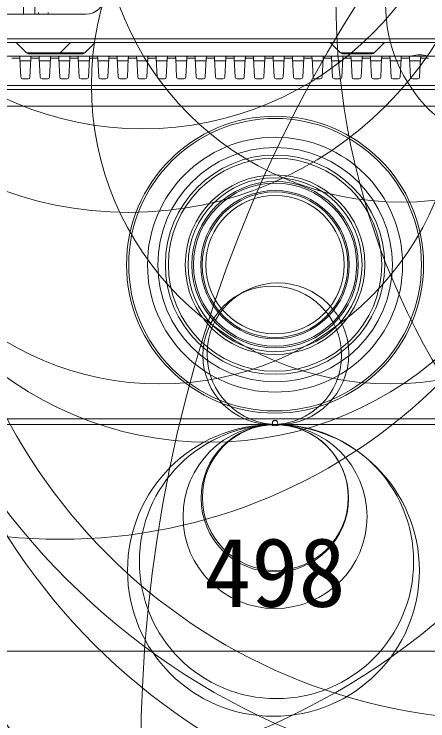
# Model space of a CAD drawing. Units: millimetres, scale not verified. Extents: x -578 to 632, y -295 to 323.
# Drawn here: x -31.83 to -20.9, y -1.48 to 17.22 of the extents above; entities that cross this region are included whole.
import ezdxf
from ezdxf.enums import TextEntityAlignment as Align

# ---------------------------------------------------------------- set-up
doc = ezdxf.new("R2010")
doc.units = ezdxf.units.MM
doc.header["$LTSCALE"] = 0.125
doc.layers.add('0-5_SUNPO', color=7, linetype='Continuous', lineweight=20)
doc.layers.add('0-6_GAIKEI', color=1, linetype='Continuous', lineweight=18)
doc.styles.add('ＭＳ ゴシック', font='')
doc.styles.get('ＭＳ ゴシック').set_extended_font_data('MS Gothic')

# ---------------------------------------------------------------- blocks, each defined once
blk = doc.blocks.new('D1')
at = {"layer": '0-5_SUNPO'}
blk.add_line((29.6166, 61.8646), (49.5166, 61.8646), dxfattribs=at)
at = {"layer": '0-5_SUNPO', "style": 'ＭＳ ゴシック'}
blk.add_text('498', height=1.833, dxfattribs=at).set_placement((37.6916, 62.4896), align=Align.BOTTOM_LEFT)

msp = doc.modelspace()

# ---------------------------------------------------------------- linework, layer by layer
at = {"layer": '0-6_GAIKEI', "color": 7}
for p, q in [((-31.584, 17.2147), (-31.584, 18.6147)), ((-31.284, 18.6147), (-31.284, 17.2147)), ((-29.934, 17.2147), (-35.834, 17.2147)), ((-31.184, 17.2147), (-31.184, 17.2647)), ((-30.934, 17.2647), (-30.934, 17.2147)), ((-36.234, 16.5647), (-17.534, 16.5647)), ((-17.534, 16.4647), (-36.234, 16.4647)), ((-31.7754, 16.4647), (-31.5047, 16.194)), ((-30.6133, 16.194), (-30.3426, 16.4647)), ((-29.9633, 16.194), (-29.6926, 16.4647)), ((-23.4754, 16.4647), (-23.2047, 16.194)), ((-22.3133, 16.194), (-22.0426, 16.4647)), ((-32.5137, 16.1047), (-20.2543, 16.1047)), ((-30.684, 16.1647), (-31.434, 16.1647)), ((-30.034, 16.1647), (-30.684, 16.1647)), ((-23.134, 16.1647), (-22.384, 16.1647)), ((-13.9834, 15.3319), (-35.8845, 15.3319)), ((-36.0243, 6.3647), (-13.8437, 6.3647))]:
    msp.add_line(p, q, dxfattribs=at)
at = {"layer": '0-6_GAIKEI'}
for p, q in [((-31.6832, 16.0905), (-31.6807, 16.0423)), ((-31.5047, 16.194), (-29.9633, 16.194)), ((-31.3872, 16.0423), (-31.3847, 16.0905)), ((-31.1682, 16.0905), (-31.1657, 16.0423)), ((-30.8722, 16.0423), (-30.8697, 16.0905)), ((-30.6532, 16.0905), (-30.6507, 16.0423)), ((-30.3572, 16.0423), (-30.3547, 16.0905)), ((-30.1382, 16.0905), (-30.1357, 16.0423)), ((-29.8422, 16.0423), (-29.8397, 16.0905)), ((-29.6232, 16.0905), (-29.6207, 16.0423)), ((-29.3272, 16.0423), (-29.3247, 16.0905)), ((-29.1082, 16.0905), (-29.1057, 16.0423)), ((-28.8122, 16.0423), (-28.8097, 16.0905)), ((-28.5932, 16.0905), (-28.5907, 16.0423)), ((-28.2972, 16.0423), (-28.2947, 16.0905)), ((-28.0782, 16.0905), (-28.0757, 16.0423)), ((-27.7822, 16.0423), (-27.7797, 16.0905)), ((-27.5632, 16.0905), (-27.5607, 16.0423)), ((-27.2672, 16.0423), (-27.2647, 16.0905)), ((-27.0482, 16.0905), (-27.0457, 16.0423)), ((-26.7522, 16.0423), (-26.7497, 16.0905)), ((-26.5332, 16.0905), (-26.5307, 16.0423)), ((-26.2372, 16.0423), (-26.2347, 16.0905)), ((-26.0182, 16.0905), (-26.0157, 16.0423)), ((-25.7222, 16.0423), (-25.7197, 16.0905)), ((-25.5032, 16.0905), (-25.5007, 16.0423)), ((-25.2072, 16.0423), (-25.2047, 16.0905)), ((-24.9882, 16.0905), (-24.9857, 16.0423)), ((-24.6922, 16.0423), (-24.6897, 16.0905)), ((-24.4732, 16.0905), (-24.4707, 16.0423)), ((-24.1772, 16.0423), (-24.1747, 16.0905)), ((-23.9582, 16.0905), (-23.9557, 16.0423)), ((-23.6622, 16.0423), (-23.6597, 16.0905)), ((-23.4432, 16.0905), (-23.4407, 16.0423)), ((-22.3133, 16.194), (-23.2047, 16.194)), ((-23.1472, 16.0423), (-23.1447, 16.0905)), ((-22.9282, 16.0905), (-22.9257, 16.0423)), ((-22.6322, 16.0423), (-22.6297, 16.0905)), ((-22.4132, 16.0905), (-22.4107, 16.0423)), ((-22.1172, 16.0423), (-22.1147, 16.0905)), ((-21.8982, 16.0905), (-21.8957, 16.0423)), ((-21.6022, 16.0423), (-21.5997, 16.0905)), ((-21.3832, 16.0905), (-21.3807, 16.0423)), ((-21.0872, 16.0423), (-21.0847, 16.0905)), ((-31.6957, 16.0511), (-31.8873, 16.0511)), ((-31.6807, 16.0423), (-31.655, 15.5521)), ((-31.6774, 15.9797), (-31.3905, 15.9797)), ((-31.4129, 15.5521), (-31.3872, 16.0423)), ((-31.1807, 16.0511), (-31.3723, 16.0511)), ((-31.1657, 16.0423), (-31.14, 15.5521)), ((-31.1624, 15.9797), (-30.8755, 15.9797)), ((-30.8979, 15.5521), (-30.8722, 16.0423)), ((-30.6657, 16.0511), (-30.8573, 16.0511)), ((-30.6507, 16.0423), (-30.625, 15.5521)), ((-30.6474, 15.9797), (-30.3605, 15.9797)), ((-30.3829, 15.5521), (-30.3572, 16.0423)), ((-30.1507, 16.0511), (-30.3423, 16.0511)), ((-30.1357, 16.0423), (-30.11, 15.5521)), ((-30.1324, 15.9797), (-29.8455, 15.9797)), ((-29.8679, 15.5521), (-29.8422, 16.0423)), ((-29.6357, 16.0511), (-29.8273, 16.0511)), ((-29.6207, 16.0423), (-29.595, 15.5521)), ((-29.6174, 15.9797), (-29.3305, 15.9797)), ((-29.3529, 15.5521), (-29.3272, 16.0423)), ((-29.1207, 16.0511), (-29.3123, 16.0511)), ((-29.1057, 16.0423), (-29.08, 15.5521)), ((-29.1024, 15.9797), (-28.8155, 15.9797)), ((-28.8379, 15.5521), (-28.8122, 16.0423)), ((-28.6057, 16.0511), (-28.7973, 16.0511)), ((-28.5907, 16.0423), (-28.565, 15.5521)), ((-28.5874, 15.9797), (-28.3005, 15.9797)), ((-28.3229, 15.5521), (-28.2972, 16.0423)), ((-28.0907, 16.0511), (-28.2823, 16.0511)), ((-28.0757, 16.0423), (-28.05, 15.5521)), ((-28.0724, 15.9797), (-27.7855, 15.9797)), ((-27.8079, 15.5521), (-27.7822, 16.0423)), ((-27.5757, 16.0511), (-27.7673, 16.0511)), ((-27.5607, 16.0423), (-27.535, 15.5521)), ((-27.5574, 15.9797), (-27.2705, 15.9797)), ((-27.2929, 15.5521), (-27.2672, 16.0423)), ((-27.0607, 16.0511), (-27.2523, 16.0511)), ((-27.0457, 16.0423), (-27.02, 15.5521)), ((-27.0424, 15.9797), (-26.7555, 15.9797)), ((-26.7779, 15.5521), (-26.7522, 16.0423)), ((-26.5457, 16.0511), (-26.7373, 16.0511)), ((-26.5307, 16.0423), (-26.505, 15.5521)), ((-26.5274, 15.9797), (-26.2405, 15.9797)), ((-26.2629, 15.5521), (-26.2372, 16.0423)), ((-26.0307, 16.0511), (-26.2223, 16.0511)), ((-26.0157, 16.0423), (-25.99, 15.5521)), ((-26.0124, 15.9797), (-25.7255, 15.9797)), ((-25.7479, 15.5521), (-25.7222, 16.0423)), ((-25.5157, 16.0511), (-25.7073, 16.0511)), ((-25.5007, 16.0423), (-25.475, 15.5521)), ((-25.4974, 15.9797), (-25.2105, 15.9797)), ((-25.2329, 15.5521), (-25.2072, 16.0423)), ((-25.0007, 16.0511), (-25.1923, 16.0511)), ((-24.9857, 16.0423), (-24.96, 15.5521)), ((-24.9824, 15.9797), (-24.6955, 15.9797)), ((-24.7179, 15.5521), (-24.6922, 16.0423)), ((-24.4857, 16.0511), (-24.6773, 16.0511)), ((-24.4707, 16.0423), (-24.445, 15.5521)), ((-24.4674, 15.9797), (-24.1805, 15.9797)), ((-24.2029, 15.5521), (-24.1772, 16.0423)), ((-23.9707, 16.0511), (-24.1623, 16.0511)), ((-23.9557, 16.0423), (-23.93, 15.5521)), ((-23.9524, 15.9797), (-23.6655, 15.9797)), ((-23.6879, 15.5521), (-23.6622, 16.0423)), ((-23.4557, 16.0511), (-23.6473, 16.0511)), ((-23.4407, 16.0423), (-23.415, 15.5521)), ((-23.4374, 15.9797), (-23.1505, 15.9797)), ((-23.1729, 15.5521), (-23.1472, 16.0423)), ((-22.9407, 16.0511), (-23.1323, 16.0511)), ((-22.9257, 16.0423), (-22.9, 15.5521)), ((-22.9224, 15.9797), (-22.6355, 15.9797)), ((-22.6579, 15.5521), (-22.6322, 16.0423)), ((-22.4257, 16.0511), (-22.6173, 16.0511)), ((-22.4107, 16.0423), (-22.385, 15.5521)), ((-22.4074, 15.9797), (-22.1205, 15.9797)), ((-22.1429, 15.5521), (-22.1172, 16.0423)), ((-21.9107, 16.0511), (-22.1023, 16.0511)), ((-21.8957, 16.0423), (-21.87, 15.5521)), ((-21.8924, 15.9797), (-21.6055, 15.9797)), ((-21.6279, 15.5521), (-21.6022, 16.0423)), ((-21.3957, 16.0511), (-21.5873, 16.0511)), ((-21.3807, 16.0423), (-21.355, 15.5521)), ((-21.3774, 15.9797), (-21.0905, 15.9797)), ((-21.1129, 15.5521), (-21.0872, 16.0423)), ((-20.8807, 16.0511), (-21.0723, 16.0511)), ((-31.6051, 15.5047), (-31.4629, 15.5047)), ((-31.0901, 15.5047), (-30.9479, 15.5047)), ((-30.5751, 15.5047), (-30.4329, 15.5047)), ((-30.0601, 15.5047), (-29.9179, 15.5047)), ((-29.5451, 15.5047), (-29.4029, 15.5047)), ((-29.0301, 15.5047), (-28.8879, 15.5047)), ((-28.5151, 15.5047), (-28.3729, 15.5047)), ((-28.0001, 15.5047), (-27.8579, 15.5047)), ((-27.4851, 15.5047), (-27.3429, 15.5047)), ((-26.9701, 15.5047), (-26.8279, 15.5047)), ((-26.4551, 15.5047), (-26.3129, 15.5047)), ((-25.9401, 15.5047), (-25.7979, 15.5047)), ((-25.4251, 15.5047), (-25.2829, 15.5047)), ((-24.9101, 15.5047), (-24.7679, 15.5047)), ((-24.3951, 15.5047), (-24.2529, 15.5047)), ((-23.8801, 15.5047), (-23.7379, 15.5047)), ((-23.3651, 15.5047), (-23.2229, 15.5047)), ((-22.8501, 15.5047), (-22.7079, 15.5047)), ((-22.3351, 15.5047), (-22.1929, 15.5047)), ((-21.8201, 15.5047), (-21.6779, 15.5047)), ((-21.3051, 15.5047), (-21.1629, 15.5047)), ((-35.8839, 15.2249), (-13.9841, 15.2249)), ((-13.9862, 14.7822), (-35.8817, 14.7822)), ((-21.5904, 12.6092), (-21.5904, 12.6092)), ((-36.0243, 6.5094), (-20.559, 6.5094))]:
    msp.add_line(p, q, dxfattribs=at)
for centre, radius in [((-269.8764, 14.0454), 308.4259), ((-258.8361, 14.0451), 297.4007), ((38.9812, 86.3614), 70.3409), ((-95.8263, 14.3289), 134.3757), ((-64.7268, 28.4614), 80.8031), ((0.0757, 14.656), 38.4881), ((-4.1041, 17.6464), 19.2233), ((8.733, -2.3165), 37.2143), ((-38.4205, 0.6172), 33.9726), ((-32.5898, 15.4194), 18.6068), ((-17.2781, 15.4194), 18.6068), ((-3.9993, -12.9232), 45.4484), ((-30.6194, 17.5624), 14.237), ((-28.4342, 22.7674), 8.5831), ((-28.8022, 21.5707), 9.5985), ((-16.2845, 9.78), 19.4103), ((-17.9525, 12.3098), 16.6362), ((-18.782, 13.5109), 14.9654), ((-21.593, 20.1926), 7.9492), ((-27.9818, 15.3369), 7.9027), ((-21.8861, 15.3369), 7.9027), ((-18.071, 17.4774), 3.9423), ((-24.934, 10.5897), 3.9259), ((-24.934, 10.5897), 1.83)]:
    msp.add_circle(centre, radius, dxfattribs=at)
at = {"layer": '0-6_GAIKEI', "color": 7}
for centre, radius in [((-26.6649, 15.1141), 9.2231), ((-24.8584, 8.2326), 1.8738), ((-25.0091, 8.1906), 1.8319), ((-24.977, 2.5022), 3.8578), ((-24.896, 2.7354), 3.6246), ((-24.934, 3.9272), 2.4322), ((-24.9409, 4.4104), 1.9491), ((-24.9269, 4.4312), 1.9282), ((-25.0044, 6.3497), 0.015), ((-24.9347, 6.4023), 0.0723), ((-24.934, 6.4012), 0.0715), ((-24.9332, 6.4022), 0.0722), ((-24.8636, 6.3497), 0.015)]:
    msp.add_circle(centre, radius, dxfattribs=at)
at = {"layer": '0-6_GAIKEI', "color": 8}
for radius in [3.869, 3.3716, 3.1, 2.9, 2.8203, 2.375, 2.3, 2.2, 2.1575, 1.9625, 1.925]:
    msp.add_circle((-24.934, 10.5897), radius, dxfattribs=at)
at = {"layer": '0-6_GAIKEI', "color": 7}
for centre, radius, start, end in [((-29.934, 17.7147), 0.5, 270, 0), ((-31.434, 16.2647), 0.1, 225, 270), ((-30.8547, 16.0897), 0.015, 90, 177), ((-30.684, 16.2647), 0.1, 270, 315), ((-30.6682, 16.0897), 0.015, 3, 90), ((-30.3397, 16.0897), 0.015, 90, 177), ((-30.1532, 16.0897), 0.015, 3, 90), ((-30.034, 16.2647), 0.1, 270, 315), ((-29.8247, 16.0897), 0.015, 90, 177), ((-29.6382, 16.0897), 0.015, 3, 90), ((-29.3097, 16.0897), 0.015, 90, 177), ((-29.1232, 16.0897), 0.015, 3, 90), ((-28.7947, 16.0897), 0.015, 90, 177), ((-28.6082, 16.0897), 0.015, 3, 90), ((-28.2797, 16.0897), 0.015, 90, 177), ((-28.0932, 16.0897), 0.015, 3, 90), ((-27.7647, 16.0897), 0.015, 90, 177), ((-27.5782, 16.0897), 0.015, 3, 90), ((-27.2497, 16.0897), 0.015, 90, 177), ((-27.0632, 16.0897), 0.015, 3, 90), ((-26.7347, 16.0897), 0.015, 90, 177), ((-26.5482, 16.0897), 0.015, 3, 90), ((-26.2197, 16.0897), 0.015, 90, 177), ((-26.0332, 16.0897), 0.015, 3, 90), ((-25.7047, 16.0897), 0.015, 90, 177), ((-25.5182, 16.0897), 0.015, 3, 90), ((-25.1897, 16.0897), 0.015, 90, 177), ((-25.0032, 16.0897), 0.015, 3, 90), ((-24.6747, 16.0897), 0.015, 90, 177), ((-24.4882, 16.0897), 0.015, 3, 90), ((-24.1597, 16.0897), 0.015, 90, 177), ((-23.9732, 16.0897), 0.015, 3, 90), ((-23.6447, 16.0897), 0.015, 90, 177), ((-23.4582, 16.0897), 0.015, 3, 90), ((-23.134, 16.2647), 0.1, 225, 270), ((-23.1297, 16.0897), 0.015, 90, 177), ((-22.9432, 16.0897), 0.015, 3, 90), ((-22.6147, 16.0897), 0.015, 90, 177), ((-22.4282, 16.0897), 0.015, 3, 90), ((-22.384, 16.2647), 0.1, 270, 315), ((-22.0997, 16.0897), 0.015, 90, 177), ((-21.9132, 16.0897), 0.015, 3, 90), ((-21.5847, 16.0897), 0.015, 90, 177), ((-21.3982, 16.0897), 0.015, 3, 90), ((-21.109, 15.3272), 0.8125, 75.74997, 104.25003), ((-21.0697, 16.0897), 0.015, 90, 177)]:
    msp.add_arc(centre, radius, start, end, dxfattribs=at)
at = {"layer": '0-6_GAIKEI'}
for centre, radius, start, end in [((-31.6982, 16.0897), 0.015, 3, 90), ((-31.3697, 16.0897), 0.015, 90, 177), ((-31.1832, 16.0897), 0.015, 3, 90), ((-31.6051, 15.5547), 0.05, 183, 270), ((-31.4629, 15.5547), 0.05, 270, 357), ((-31.0901, 15.5547), 0.05, 183, 270), ((-30.9479, 15.5547), 0.05, 270, 357), ((-30.5751, 15.5547), 0.05, 183, 270), ((-30.4329, 15.5547), 0.05, 270, 357), ((-30.0601, 15.5547), 0.05, 183, 270), ((-29.9179, 15.5547), 0.05, 270, 357), ((-29.5451, 15.5547), 0.05, 183, 270), ((-29.4029, 15.5547), 0.05, 270, 357), ((-29.0301, 15.5547), 0.05, 183, 270), ((-28.8879, 15.5547), 0.05, 270, 357), ((-28.5151, 15.5547), 0.05, 183, 270), ((-28.3729, 15.5547), 0.05, 270, 357), ((-28.0001, 15.5547), 0.05, 183, 270), ((-27.8579, 15.5547), 0.05, 270, 357), ((-27.4851, 15.5547), 0.05, 183, 270), ((-27.3429, 15.5547), 0.05, 270, 357), ((-26.9701, 15.5547), 0.05, 183, 270), ((-26.8279, 15.5547), 0.05, 270, 357), ((-26.4551, 15.5547), 0.05, 183, 270), ((-26.3129, 15.5547), 0.05, 270, 357), ((-25.9401, 15.5547), 0.05, 183, 270), ((-25.7979, 15.5547), 0.05, 270, 357), ((-25.4251, 15.5547), 0.05, 183, 270), ((-25.2829, 15.5547), 0.05, 270, 357), ((-24.9101, 15.5547), 0.05, 183, 270), ((-24.7679, 15.5547), 0.05, 270, 357), ((-24.3951, 15.5547), 0.05, 183, 270), ((-24.2529, 15.5547), 0.05, 270, 357), ((-23.8801, 15.5547), 0.05, 183, 270), ((-23.7379, 15.5547), 0.05, 270, 357), ((-23.3651, 15.5547), 0.05, 183, 270), ((-23.2229, 15.5547), 0.05, 270, 357), ((-22.8501, 15.5547), 0.05, 183, 270), ((-22.7079, 15.5547), 0.05, 270, 357), ((-22.3351, 15.5547), 0.05, 183, 270), ((-22.1929, 15.5547), 0.05, 270, 357), ((-21.8201, 15.5547), 0.05, 183, 270), ((-21.6779, 15.5547), 0.05, 270, 357), ((-21.3051, 15.5547), 0.05, 183, 270), ((-21.1629, 15.5547), 0.05, 270, 357)]:
    msp.add_arc(centre, radius, start, end, dxfattribs=at)
for centre, major_axis, start_param, end_param in [((-31.6957, 16.0415), (-0.015, -0.0008), 3.1415927, 4.6787417), ((-31.3723, 16.0415), (-0.015, 0.0008), 4.7460362, 6.2831853), ((-31.1807, 16.0415), (-0.015, -0.0008), 3.1415927, 4.6787417), ((-30.8573, 16.0415), (-0.015, 0.0008), 4.7460362, 6.2831853), ((-30.6657, 16.0415), (-0.015, -0.0008), 3.1415927, 4.6787417), ((-30.3423, 16.0415), (-0.015, 0.0008), 4.7460362, 6.2831853), ((-30.1507, 16.0415), (-0.015, -0.0008), 3.1415927, 4.6787417), ((-29.8273, 16.0415), (-0.015, 0.0008), 4.7460362, 6.2831853), ((-29.6357, 16.0415), (-0.015, -0.0008), 3.1415927, 4.6787417), ((-29.3123, 16.0415), (-0.015, 0.0008), 4.7460362, 6.2831853), ((-29.1207, 16.0415), (-0.015, -0.0008), 3.1415927, 4.6787417), ((-28.7973, 16.0415), (-0.015, 0.0008), 4.7460362, 6.2831853), ((-28.6057, 16.0415), (-0.015, -0.0008), 3.1415927, 4.6787417), ((-28.2823, 16.0415), (-0.015, 0.0008), 4.7460362, 6.2831853), ((-28.0907, 16.0415), (-0.015, -0.0008), 3.1415927, 4.6787417), ((-27.7673, 16.0415), (-0.015, 0.0008), 4.7460362, 6.2831853), ((-27.5757, 16.0415), (-0.015, -0.0008), 3.1415927, 4.6787417), ((-27.2523, 16.0415), (-0.015, 0.0008), 4.7460362, 6.2831853), ((-27.0607, 16.0415), (-0.015, -0.0008), 3.1415927, 4.6787417), ((-26.7373, 16.0415), (-0.015, 0.0008), 4.7460362, 6.2831853), ((-26.5457, 16.0415), (-0.015, -0.0008), 3.1415927, 4.6787417), ((-26.2223, 16.0415), (-0.015, 0.0008), 4.7460362, 6.2831853), ((-26.0307, 16.0415), (-0.015, -0.0008), 3.1415927, 4.6787417), ((-25.7073, 16.0415), (-0.015, 0.0008), 4.7460362, 6.2831853), ((-25.5157, 16.0415), (-0.015, -0.0008), 3.1415927, 4.6787417), ((-25.1923, 16.0415), (-0.015, 0.0008), 4.7460362, 6.2831853), ((-25.0007, 16.0415), (-0.015, -0.0008), 3.1415927, 4.6787417), ((-24.6773, 16.0415), (-0.015, 0.0008), 4.7460362, 6.2831853), ((-24.4857, 16.0415), (-0.015, -0.0008), 3.1415927, 4.6787417), ((-24.1623, 16.0415), (-0.015, 0.0008), 4.7460362, 6.2831853), ((-23.9707, 16.0415), (-0.015, -0.0008), 3.1415927, 4.6787417), ((-23.6473, 16.0415), (-0.015, 0.0008), 4.7460362, 6.2831853), ((-23.4557, 16.0415), (-0.015, -0.0008), 3.1415927, 4.6787417), ((-23.1323, 16.0415), (-0.015, 0.0008), 4.7460362, 6.2831853), ((-22.9407, 16.0415), (-0.015, -0.0008), 3.1415927, 4.6787417), ((-22.6173, 16.0415), (-0.015, 0.0008), 4.7460362, 6.2831853), ((-22.4257, 16.0415), (-0.015, -0.0008), 3.1415927, 4.6787417), ((-22.1023, 16.0415), (-0.015, 0.0008), 4.7460362, 6.2831853), ((-21.9107, 16.0415), (-0.015, -0.0008), 3.1415927, 4.6787417), ((-21.5873, 16.0415), (-0.015, 0.0008), 4.7460362, 6.2831853), ((-21.3957, 16.0415), (-0.015, -0.0008), 3.1415927, 4.6787417), ((-21.0723, 16.0415), (-0.015, 0.0008), 4.7460362, 6.2831853)]:
    msp.add_ellipse(centre, major_axis=major_axis, ratio=0.64227, start_param=start_param, end_param=end_param, dxfattribs=at)

# ---------------------------------------------------------------- block references
at = {"layer": '0-5_SUNPO'}
msp.add_blockref('D1', (-64.5005, -61.4999), dxfattribs=at)

doc.saveas('drawing.dxf')
